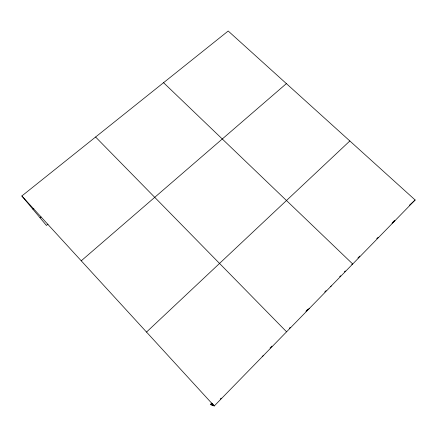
<?xml version="1.0" encoding="UTF-8"?>
<svg xmlns="http://www.w3.org/2000/svg" width="437" height="437" viewBox="0 0 437 437"><rect width="100%" height="100%" fill="white"/><g stroke="black" fill="none" stroke-linecap="round" stroke-linejoin="round"><path stroke-width="0.66" d="M211.705 403.072L210.273 404.536L214.234 405.984L415.15 199.993L228.201 31.016L21.85 195.973L46.431 225.448L47.988 224.159M211.295 404.908L212.699 403.471M212.448 405.334L213.393 404.367M220.248 399.074L221.182 398.112M270.071 348.01L271.945 346.093M289.31 328.296L290.261 327.324M305.889 311.308L307.774 309.374M324.702 292.031L326.111 290.583M339.675 276.687L340.609 275.731M344.345 271.901L345.279 270.945M357.903 258.01L359.771 256.093M376.71 238.728L378.142 237.269M392.879 222.165L394.3 220.707M409.453 205.177L415.15 199.993M146.515 332.065L349.846 140.965M81.244 260.813L286.388 83.609M391.973 223.258L394.933 220.718M40.04 217.784L41.078 216.938M351.79 264.756L352.708 264.008L163.558 82.691M32.835 209.143L33.878 208.296M330.361 286.694L331.306 285.951M306.834 310.341L309.276 308.538M262.167 356.357L263.2 355.784M95.599 137.016L286.579 331.809M21.85 195.973L214.234 405.984"/></g></svg>
